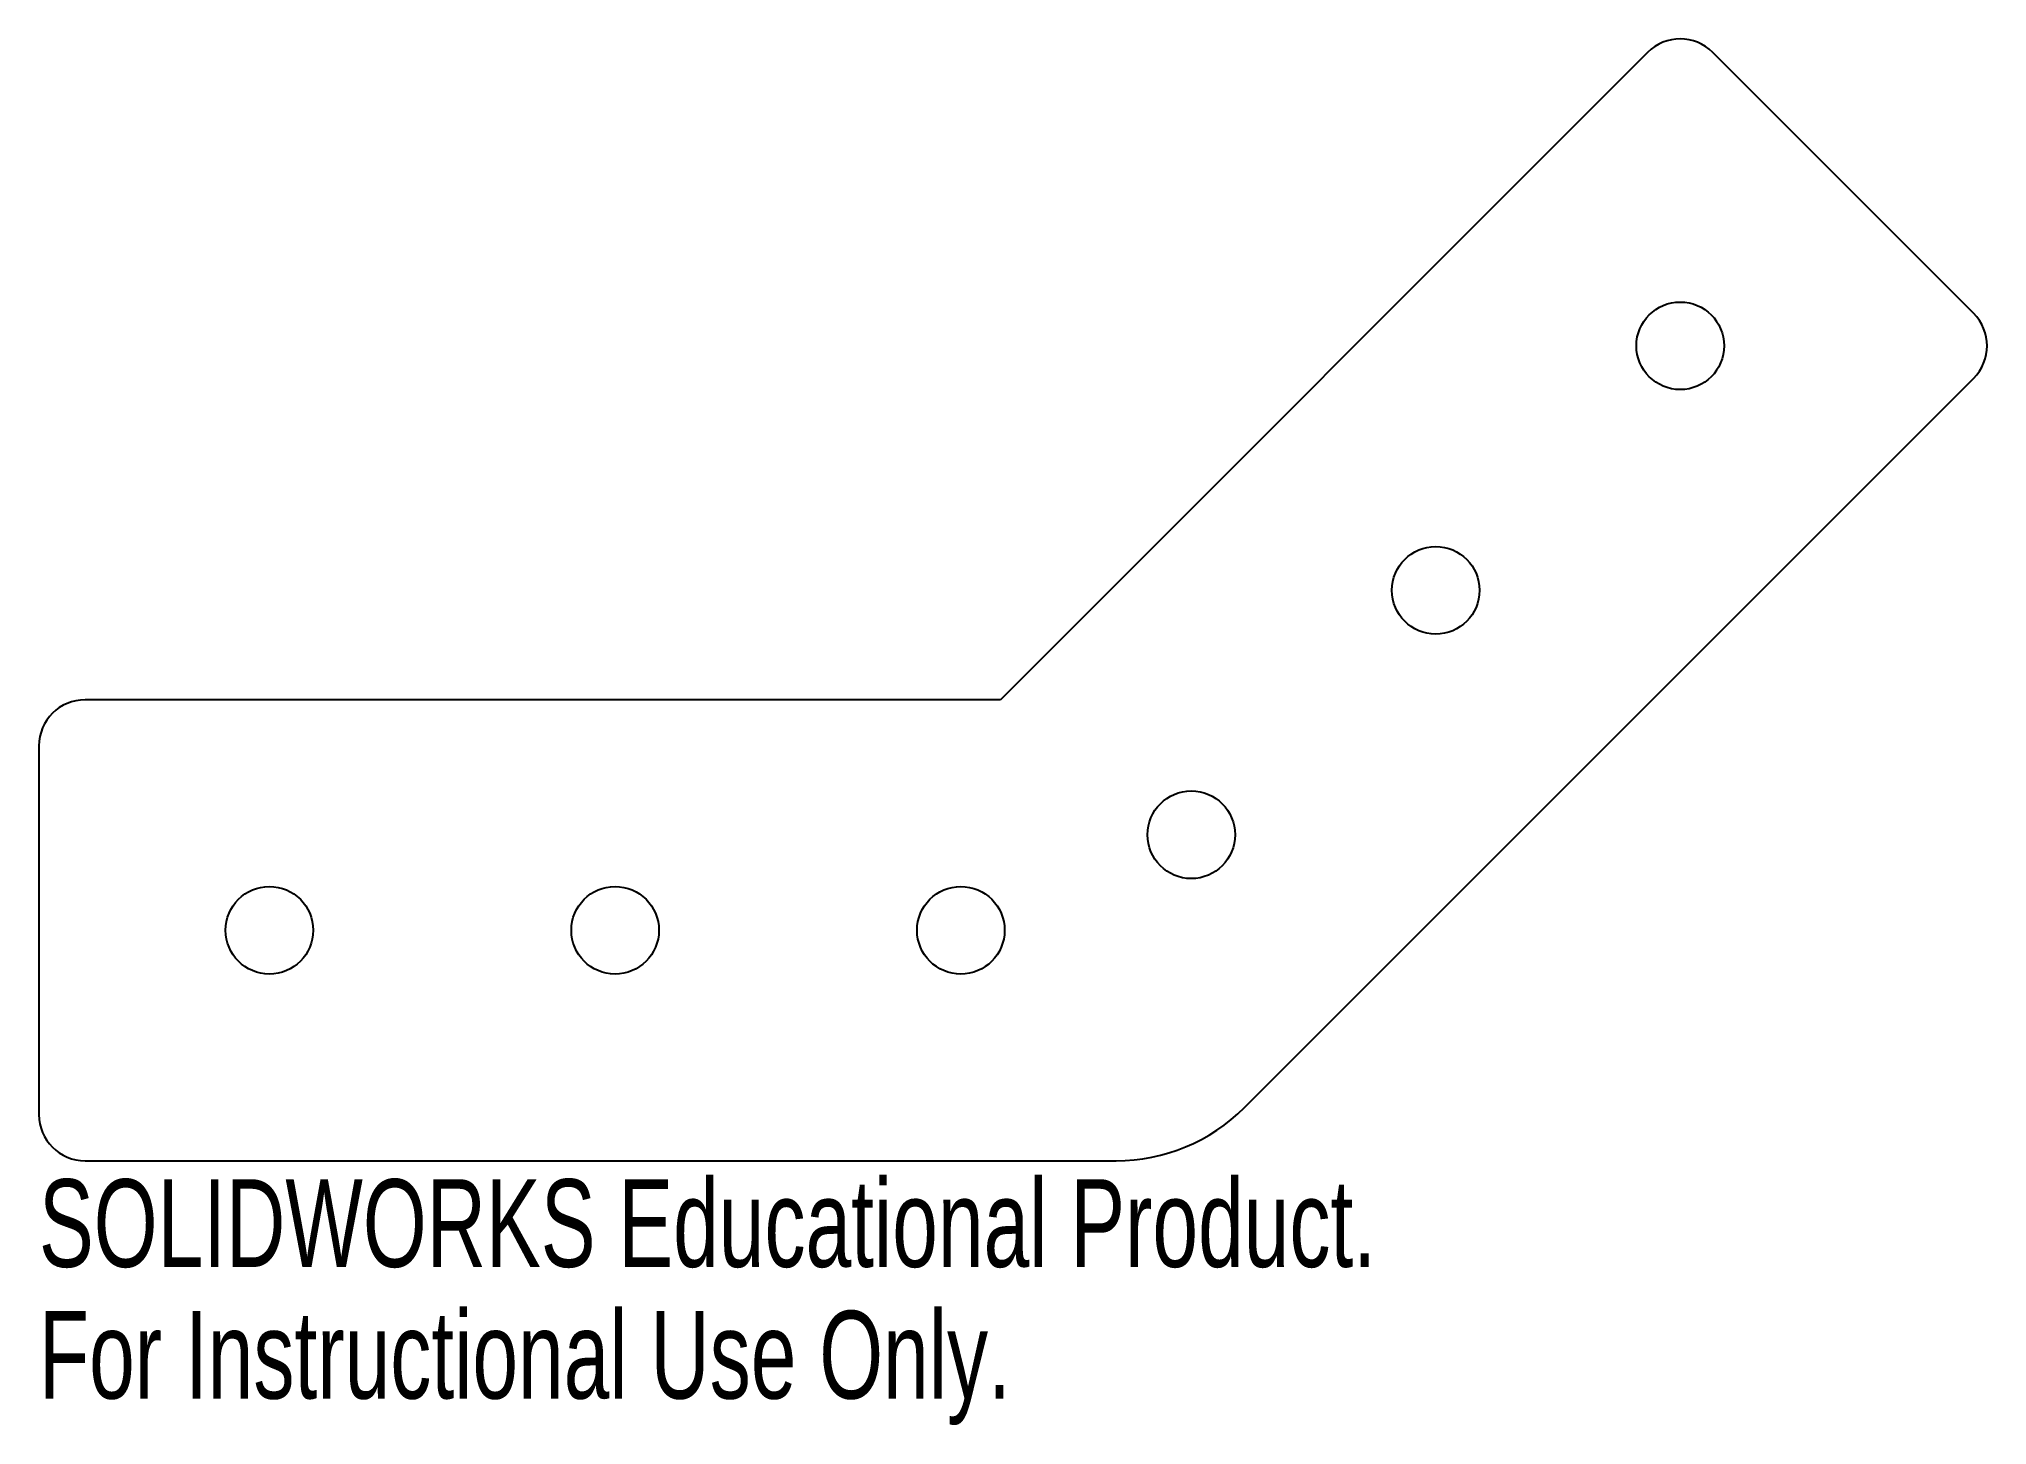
# Model space of a CAD drawing. Header units: inches. Extents: x 0 to 4.23, y -0.57 to 2.43.
import ezdxf

# ---------------------------------------------------------------- set-up
doc = ezdxf.new("R2010")
doc.units = ezdxf.units.IN
doc.header["$MEASUREMENT"] = 0
doc.styles.add('SLDTEXTSTYLE0', font='TXT', dxfattribs={"width": 0.7})

msp = doc.modelspace()

# ---------------------------------------------------------------- linework, layer by layer
at = {"color": 7, "linetype": 'Continuous', "lineweight": 25}
for p, q in [((3.4899, 2.4042), (2.0858, 1)), ((4.1971, 1.8385), (3.6314, 2.4042)), ((2.6153, 0.1153), (4.1971, 1.6971)), ((2.0858, 1), (0.1, 1)), ((0, 0.9), (0, 0.1)), ((0.1, 0), (2.3369, 0))]:
    msp.add_line(p, q, dxfattribs=at)
for centre in [(3.5607, 1.7678), (3.0303, 1.2374), (2.5, 0.7071), (0.5, 0.5), (1.25, 0.5), (2, 0.5)]:
    msp.add_circle(centre, 0.095, dxfattribs=at)
for centre, radius, start, end in [((3.5607, 2.3335), 0.1, 45, 135), ((4.1263, 1.7678), 0.1, 315, 45), ((0.1, 0.9), 0.1, 90, 180), ((0.1, 0.1), 0.1, 180, 270), ((2.3369, 0.3937), 0.3937, 270, 315)]:
    msp.add_arc(centre, radius, start, end, dxfattribs=at)

# ---------------------------------------------------------------- texts
at = {"color": 7, "linetype": 'Continuous', "char_height": 0.1903, "attachment_point": 1, "style": 'SLDTEXTSTYLE0'}
for s, insert in [('SOLIDWORKS Educational Product.', (0, -0.0401)), ('For Instructional Use Only.', (0, -0.3256))]:
    msp.add_mtext(s, dxfattribs=dict(at, insert=insert))

doc.saveas('drawing.dxf')
